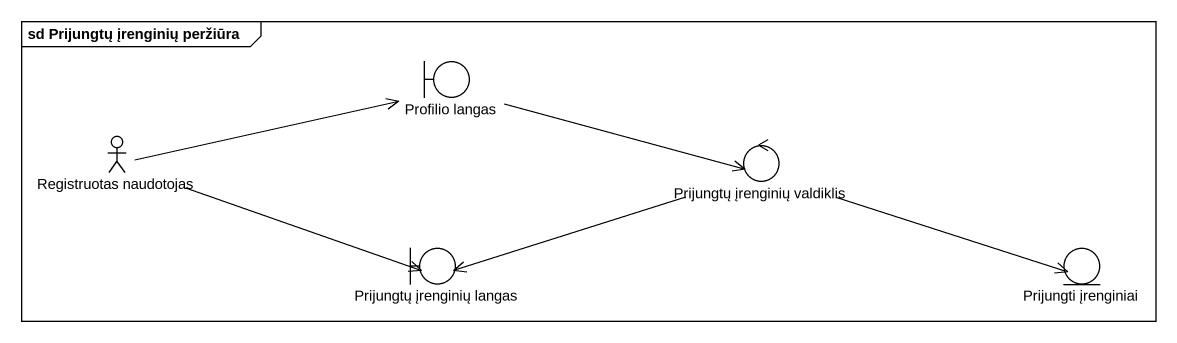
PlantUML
@startuml
mainframe sd Prijungtų įrenginių peržiūra
boundary "Profilio langas" as Profilio_langas
actor "Registruotas naudotojas" as Registruotas_naudotojas
control "Prijungtų įrenginių valdiklis" as Prijungtų_įrenginių
boundary "Prijungtų įrenginių langas" as Prijungtų_įrenginių_langas
entity "Prijungti įrenginiai" as Prijungti_įrenginiai
Profilio_langas -right-> Prijungtų_įrenginių
Registruotas_naudotojas -right-> Profilio_langas
Registruotas_naudotojas -right-> Prijungtų_įrenginių_langas
Prijungtų_įrenginių -left-> Prijungtų_įrenginių_langas
Prijungtų_įrenginių -right-> Prijungti_įrenginiai
@enduml
